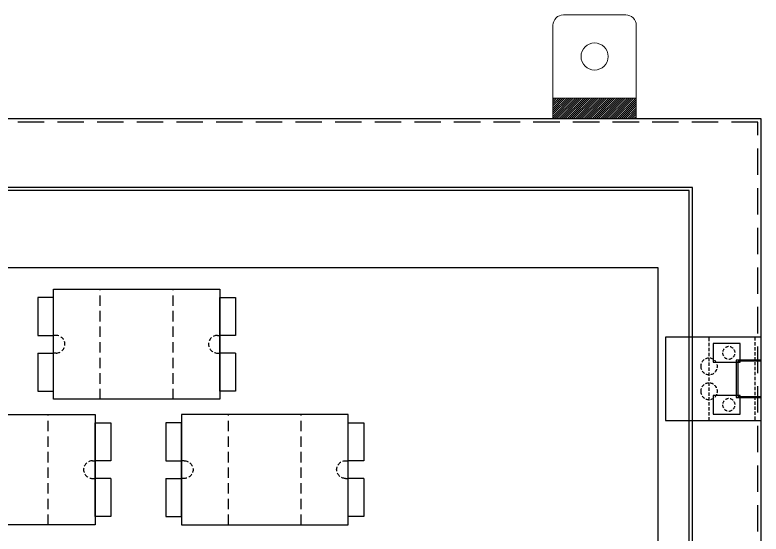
# Model space of a CAD drawing. Header units: millimetres. Extents: x 0 to 4783, y 0 to 3382.
# Drawn here: x 2510.2 to 2868.7, y 2473.9 to 2723.6 of the extents above; entities that cross this region are included whole.
import ezdxf

# ---------------------------------------------------------------- set-up
doc = ezdxf.new("R2010")
doc.units = ezdxf.units.MM
for name, pattern in [('ASVLTYPE', [0.75, 0.5, -0.25]), ('HIDDEN2', [4.7625, 3.175, -1.5875]), ('HIDDENX2', [19.05, 12.7, -6.35])]:
    doc.linetypes.add(name, pattern=pattern)
doc.layers.add('0 TĂNG CỨNG', color=7, linetype='Continuous', lineweight=15)

# ---------------------------------------------------------------- blocks, each defined once
blk = doc.blocks.new('HL044-1.3-C')
at = {"color": 1, "linetype": 'HIDDEN2', "ltscale": 0.5}
for p, q in [((-25, 40), (-25, 0)), ((-3, 0), (-3, 40))]:
    blk.add_line(p, q, dxfattribs=at)
at = {"color": 1}
for p, q in [((-12, 29), (0, 29)), ((-12, 11), (-12, 29)), ((-11, 28.5), (0, 28.5)), ((-11, 28.5), (-11, 11.5)), ((0, 11), (-12, 11)), ((0, 11.5), (-11, 11.5))]:
    blk.add_line(p, q, dxfattribs=at)
blk.add_lwpolyline([(-46, 40), (0, 40), (0, 0), (-46, 0)], close=True, dxfattribs=at)
at = {"color": 1, "linetype": 'HIDDEN2', "ltscale": 0.5}
for centre, radius in [((-15.5, 32.5), 3), ((-25, 26), 4), ((-25, 14), 4), ((-15.5, 7.5), 3)]:
    blk.add_circle(centre, radius, dxfattribs=at)
blk = doc.blocks.new('CML250A-3')
at = {"color": 85, "linetype": 'ASVLTYPE', "ltscale": 10}
for p, q in [((22.5, 0), (22.5, 53)), ((57.5, 0), (57.5, 53))]:
    blk.add_line(p, q, dxfattribs=at)
at = {"color": 85}
for p, q in [((-7.5, 30.75), (0, 30.75)), ((87.5, 30.75), (80, 30.75)), ((-7.5, 22.25), (0, 22.25)), ((87.5, 22.25), (80, 22.25))]:
    blk.add_line(p, q, dxfattribs=at)
at = {"color": 85, "linetype": 'ASVLTYPE', "ltscale": 4}
for p, q in [((1.25, 30.75), (0, 30.75)), ((78.75, 30.75), (80, 30.75)), ((1.25, 22.25), (0, 22.25)), ((78.75, 22.25), (80, 22.25))]:
    blk.add_line(p, q, dxfattribs=at)
at = {"color": 85}
blk.add_lwpolyline([(0, 0), (0, 53), (80, 53), (80, 0)], close=True, dxfattribs=at)
for points in [[(-7.5, 22.25), (-7.5, 4), (0, 4), (0, 49), (-7.5, 49), (-7.5, 30.75)], [(87.5, 22.25), (87.5, 4), (80, 4), (80, 49), (87.5, 49), (87.5, 30.75)]]:
    blk.add_lwpolyline(points, dxfattribs=at)
at = {"color": 85, "linetype": 'ASVLTYPE', "ltscale": 4}
for centre, start, end in [((1.25, 26.5), 270, 90), ((78.75, 26.5), 90, 270)]:
    blk.add_arc(centre, 4.25, start, end, dxfattribs=at)

msp = doc.modelspace()

# ---------------------------------------------------------------- hatches: boundary and pattern name
at = {"layer": '0 TĂNG CỨNG'}
h = msp.add_hatch(dxfattribs=at)
h.set_pattern_fill('JIS_WOOD', color=256, style=0)
h.set_pattern_definition([(45, (85525.3822, -13887.5117), (-0.499999999, 0.499999999), [])])
h.paths.add_polyline_path([(2768.72, 2683.6), (2808.72, 2683.6), (2808.72, 2673.6), (2768.72, 2673.6)])

# ---------------------------------------------------------------- linework, layer by layer
at = {"color": 7}
for points in [[(2268.72, 1673.6), (2868.72, 1673.6), (2868.72, 2673.6), (2268.72, 2673.6)], [(2301.72, 1706), (2835.72, 1706), (2835.72, 2640.6), (2301.72, 2640.6)]]:
    msp.add_lwpolyline(points, close=True, dxfattribs=at)
at = {"color": 7, "linetype": 'HIDDENX2'}
msp.add_lwpolyline([(2270.22, 1675.1), (2867.22, 1675.1), (2867.22, 2672.1), (2270.22, 2672.1)], close=True, dxfattribs=at)
at = {"color": 3}
for points in [[(2303.22, 1707.5), (2834.22, 1707.5), (2834.22, 2639.1), (2303.22, 2639.1)], [(2318.22, 1739.6), (2819.22, 1739.6), (2819.22, 2602), (2318.22, 2602)]]:
    msp.add_lwpolyline(points, close=True, dxfattribs=at)
at = {"color": 2}
for points in [[(2845.72, 2556.6), (2858.72, 2556.6), (2858.72, 2565.6), (2845.72, 2565.6)], [(2845.72, 2531.6), (2858.72, 2531.6), (2858.72, 2540.6), (2845.72, 2540.6)]]:
    msp.add_lwpolyline(points, close=True, dxfattribs=at)
at = {"layer": '0 TĂNG CỨNG'}
msp.add_line((2768.72, 2683.6), (2808.72, 2683.6), dxfattribs=at)
msp.add_lwpolyline([(2768.72, 2673.6), (2808.72, 2673.6), (2808.72, 2718.6, 0.414214), (2803.72, 2723.6), (2773.72, 2723.6, 0.414214), (2768.72, 2718.6)], format="xyb", close=True, dxfattribs=at)
msp.add_lwpolyline([(2768.72, 2683.6), (2808.72, 2683.6), (2808.72, 2673.6), (2768.72, 2673.6)], close=True, dxfattribs=at)
msp.add_circle((2788.72, 2703.6), 6.5, dxfattribs=at)

# ---------------------------------------------------------------- block references
at = {"color": 1}
for p in [(2528.72, 2538.75), (2468.72, 2478.43)]:
    msp.add_blockref('CML250A-3', p, dxfattribs=at)
at = {"color": 7, "xscale": -1, "rotation": 180}
msp.add_blockref('HL044-1.3-C', (2868.72, 2568.6), dxfattribs=at)
at = {"color": 1, "xscale": -1}
msp.add_blockref('CML250A-3', (2670.3, 2478.43), dxfattribs=at)

doc.saveas('drawing.dxf')
